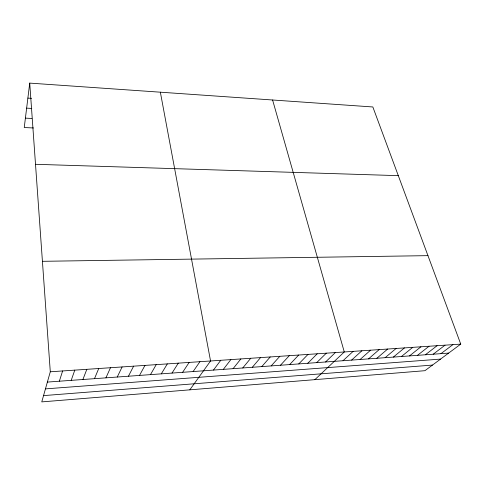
<?xml version="1.0" encoding="UTF-8"?>
<svg xmlns="http://www.w3.org/2000/svg" width="485" height="485" viewBox="0 0 485 485"><rect width="100%" height="100%" fill="white"/><g stroke="black" fill="none" stroke-linecap="round" stroke-linejoin="round"><path stroke-width="0.73" d="M29.724 83.105L50.294 371.783L41.765 401.895L424.921 370.692L460.75 344.114L372.844 106.967L29.724 83.105L24.25 127.525L33.489 127.967M59.358 381.21L62.62 370.952M71.198 380.355L74.793 370.128M82.905 379.512L86.827 369.315M94.484 378.676L98.728 368.515M105.93 377.845L110.483 367.721M117.249 377.033L122.111 366.939M128.446 376.221L133.605 366.163M139.522 375.42L144.966 365.399M150.471 374.632L156.206 364.641M161.305 373.85L167.319 363.889M172.023 373.074L178.304 363.15M182.627 372.31L189.168 362.416M193.115 371.552L199.917 361.695M189.811 389.837L210.551 360.979L160.353 92.186M213.455 370.079L220.754 360.288M223.324 369.37L230.854 359.609M233.085 368.667L240.851 358.936M242.755 367.963L250.739 358.269M252.321 367.272L260.53 357.609M261.797 366.593L270.218 356.954M271.176 365.914L279.809 356.311M280.463 365.241L289.302 355.669M289.66 364.581L298.693 355.038M298.766 363.92L307.999 354.408M307.781 363.271L317.208 353.789M316.711 362.622L326.32 353.171M325.55 361.986L335.347 352.565M314.874 379.652L344.283 351.964L272.594 99.995M342.986 360.725L353.135 351.364M351.576 360.106L361.901 350.776M360.088 359.494L370.576 350.188M368.515 358.882L379.173 349.612M376.863 358.282L387.679 349.036M385.138 357.681L396.112 348.466M393.335 357.093L404.46 347.903M401.453 356.505L412.729 347.351M409.498 355.923L420.925 346.793M417.47 355.347L429.037 346.248M425.369 354.777L437.076 345.708M433.196 354.214L445.042 345.168M440.95 353.65L452.929 344.635M43.541 395.614L432.493 365.072M45.451 388.879L440.55 359.094M47.378 382.077L448.637 353.098M50.294 371.783L460.75 344.114M42.425 261.312L427.958 255.65M35.508 164.3L398.306 175.649M25.408 118.128L31.901 118.473M26.639 108.137L31.767 108.428M27.875 98.115L31.598 98.346"/></g></svg>
